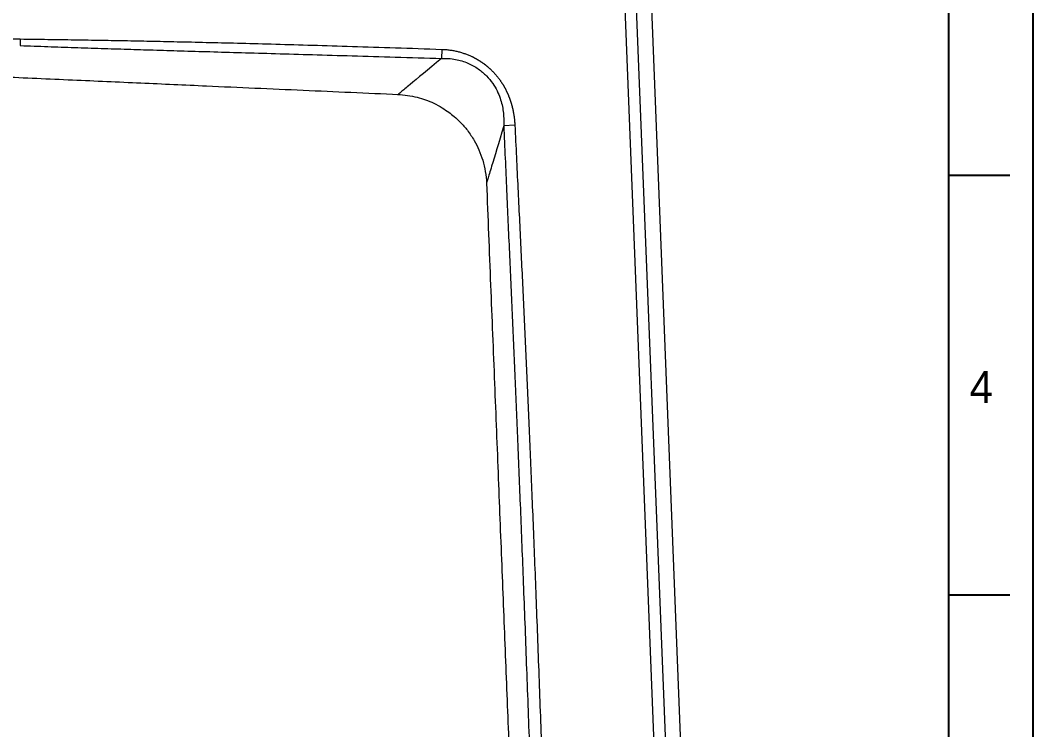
# Model space of a CAD drawing. Extents: x 16036 to 31646, y -36012 to -17126.
# Drawn here: x 16388.8 to 16630.1, y -17578.3 to -17409.1 of the extents above; entities that cross this region are included whole.
import ezdxf

# ---------------------------------------------------------------- set-up
doc = ezdxf.new("R2010")
doc.units = 0
doc.header["$MEASUREMENT"] = 0
doc.layers.get('0').update_dxf_attribs({"color": 3, "linetype": 'CONTINUOUS'})
doc.layers.get('DEFPOINTS').update_dxf_attribs({"linetype": 'CONTINUOUS'})
doc.layers.add('5', color=2, linetype='CONTINUOUS', lineweight=9)
doc.layers.add('FORM', color=7, linetype='CONTINUOUS')
doc.styles.add('ARIAL', font='arial.ttf')
doc.styles.get("Standard").update_dxf_attribs({"font": 'Gulim.ttf'})
doc.dimstyles.new('ISO-25', dxfattribs={"dimtxt": 8, "dimasz": 8, "dimexe": 1.25, "dimexo": 0.625, "dimgap": 1.5, "dimtad": 1, "dimtih": 1, "dimtoh": 1, "dimdec": 1, "dimdsep": 46, "dimtxsty": 'ARIAL', "dimcen": 0, "dimclrd": 3, "dimclre": 3, "dimclrt": 4, "dimadec": 0, "dimazin": 0, "dimtfac": 1, "dimtdec": 1, "dimtmove": 0, "dimatfit": 3, "dimfxl": 1, "dimarcsym": 0})

# ---------------------------------------------------------------- blocks, each defined once
blk = doc.blocks.new('*D99')
at = {"layer": '5', "color": 3, "lineweight": -2, "transparency": 16777216}
for p, q in [((16350.13, -17422.84), (16350.13, -17690.01)), ((16358.13, -17688.76), (16425.47, -17688.76)), ((16522.06, -17688.76), (16454.72, -17688.76)), ((16530.06, -17688.14), (16530.06, -17687.51))]:
    blk.add_line(p, q, dxfattribs=at)
at = {"layer": '5', "color": 3, "transparency": 16777216}
for points in [[(16358.13, -17687.43), (16358.13, -17690.1), (16350.13, -17688.76)], [(16522.06, -17687.43), (16522.06, -17690.1), (16530.06, -17688.76)]]:
    blk.add_solid(points, dxfattribs=at)
at = {"layer": 'DEFPOINTS', "color": 0, "transparency": 16777216}
for p in [(16350.13, -17422.21), (16530.06, -17688.76), (16530.06, -17688.76)]:
    blk.add_point(p, dxfattribs=at)
at = {"layer": '5', "color": 4, "transparency": 16777216, "insert": (16440.09, -17688.76), "char_height": 8, "attachment_point": 5, "style": 'ARIAL'}
blk.add_mtext('179.9', dxfattribs=at)
blk = doc.blocks.new('*D100')
at = {"layer": '5', "color": 3, "lineweight": -2, "transparency": 16777216}
blk.add_line((16530.06, -17678.74), (16530.06, -17641.99), dxfattribs=at)
for start, end in [(257.45817, 262.85002), (263.88448, 269.54183)]:
    blk.add_arc((16530.06, -16642.81), 1000.43, start, end, dxfattribs=at)
at = {"layer": '5', "color": 3, "transparency": 16777216}
for points in [[(16312.52, -17620.67), (16313.11, -17618.07), (16305.02, -17617.6)], [(16522.07, -17641.88), (16522.06, -17644.54), (16530.06, -17643.24)]]:
    blk.add_solid(points, dxfattribs=at)
at = {"layer": 'DEFPOINTS', "color": 0, "transparency": 16777216}
for p in [(16355.43, -17399.24), (16454.47, -17640.38), (16530.06, -17679.36), (16288.59, -17688.76), (16530.06, -17745.28)]:
    blk.add_point(p, dxfattribs=at)
at = {"layer": '5', "color": 4, "transparency": 16777216, "insert": (16414.51, -17636.55), "char_height": 8, "attachment_point": 5, "style": 'ARIAL'}
blk.add_mtext('13°', dxfattribs=at)

msp = doc.modelspace()

# ---------------------------------------------------------------- linework, layer by layer
at = {"linetype": 'Continuous', "lineweight": 13}
for p, q in [((16532.85, -17406.26), (16543.85, -17683.76)), ((16535.62, -17406.25), (16546.62, -17683.76)), ((16506.68, -17434.16), (16504.03, -17434.29))]:
    msp.add_line(p, q, dxfattribs=at)
at = {"linetype": 'Continuous', "lineweight": 18}
for p, q in [((16550.31, -17683.76), (16539.31, -17406.24)), ((16388.82, -17413.59), (16388.8, -17415.16)), ((16489.28, -17416.06), (16489.2, -17418.22))]:
    msp.add_line(p, q, dxfattribs=at)
at = {"linetype": 'Continuous', "lineweight": 13}
for points in [[(16346.97, -17413.1), (16349.13, -17413.12), (16353.54, -17413.18), (16359.89, -17413.25), (16367.62, -17413.34), (16375.32, -17413.42), (16382.58, -17413.51), (16386.83, -17413.56), (16388.82, -17413.59)], [(16506.68, -17434.16), (16506.92, -17439.27), (16507.41, -17449.27), (16508.09, -17463.41), (16508.76, -17477.44), (16509.39, -17491.28), (16510.02, -17505.47), (16510.67, -17520.77), (16511.35, -17537.45), (16512.04, -17555.71), (16512.76, -17575.2), (16513.42, -17594.07), (16514.02, -17611.12), (16514.56, -17626.35), (16515.04, -17640.11), (16515.48, -17652.63), (16515.88, -17664.03), (16516.25, -17674.43), (16516.47, -17680.76), (16516.58, -17683.76)]]:
    msp.add_open_spline(points, degree=3, dxfattribs=at)
at = {"linetype": 'Continuous', "lineweight": 18}
msp.add_open_spline([(16388.82, -17413.59), (16391.05, -17413.62), (16395.45, -17413.68), (16401.72, -17413.77), (16408.19, -17413.88), (16414.4, -17413.99), (16420.5, -17414.11), (16426.96, -17414.25), (16433.95, -17414.41), (16441.45, -17414.59), (16449.58, -17414.81), (16458.37, -17415.06), (16467.84, -17415.34), (16478.07, -17415.67), (16485.45, -17415.93), (16489.28, -17416.06)], degree=3, dxfattribs=at)
at = {"linetype": 'Continuous', "lineweight": 13}
for points, degree, knots in [([(16388.8, -17415.16), (16390.99, -17415.24), (16395.3, -17415.4), (16401.74, -17415.63), (16408.06, -17415.83), (16414.33, -17416.03), (16420.62, -17416.22), (16427.17, -17416.42), (16434.16, -17416.62), (16441.7, -17416.84), (16449.85, -17417.08), (16458.65, -17417.33), (16468.15, -17417.61), (16478.41, -17417.91), (16485.51, -17418.11), (16489.2, -17418.22)], 3, [0, 0, 0, 0, 0.065401, 0.128734, 0.192372, 0.254412, 0.315877, 0.380452, 0.450012, 0.52488, 0.605864, 0.693373, 0.787805, 0.889789, 1, 1, 1, 1]), ([(16489.28, -17416.06), (16491.88, -17416.15), (16494.27, -17416.92), (16495.38, -17417.28), (16496.43, -17417.78), (16497.43, -17418.25), (16498.35, -17418.85), (16500.04, -17419.92), (16501.44, -17421.37), (16502.63, -17422.6), (16503.57, -17424.05), (16504.37, -17425.28), (16504.97, -17426.66), (16505.49, -17427.83), (16505.85, -17429.09), (16506.55, -17431.48), (16506.68, -17434.16)], 2, [0, 0, 0, 0.125, 0.125, 0.1875, 0.1875, 0.25, 0.25, 0.375, 0.375, 0.5, 0.5, 0.625, 0.625, 0.75, 0.75, 1, 1, 1]), ([(16489.2, -17418.22), (16485.93, -17420.94), (16482.05, -17424.16), (16479.34, -17426.42), (16478.87, -17426.81), (16478.87, -17426.81), (16478.87, -17426.81)], 3, [0, 0, 0, 0, 0.475236, 0.737579, 0.999922, 1, 1, 1, 1]), ([(16489.2, -17418.22), (16490.32, -17418.17), (16492.47, -17418.31), (16495.45, -17419.22), (16497.94, -17420.61), (16499.92, -17422.29), (16501.4, -17424.09), (16502.45, -17425.9), (16503.17, -17427.63), (16503.64, -17429.28), (16503.92, -17430.88), (16504.05, -17432.54), (16504.05, -17433.69), (16504.03, -17434.29)], 3, [0, 0, 0, 0, 0.135069, 0.259222, 0.37371, 0.47762, 0.570848, 0.65432, 0.729672, 0.797675, 0.86111, 0.926609, 1, 1, 1, 1]), ([(16504.03, -17434.29), (16502.79, -17438.45), (16501.25, -17443.58), (16500.13, -17447.3), (16499.93, -17447.98), (16499.93, -17447.98)], 3, [0, 0, 0, 0, 0.455597, 0.727876, 1, 1, 1, 1]), ([(16504.03, -17434.29), (16504.25, -17439.45), (16504.7, -17449.52), (16505.36, -17464.43), (16506.01, -17478.99), (16506.65, -17493.61), (16507.3, -17508.77), (16507.97, -17525), (16508.66, -17542.64), (16509.38, -17561.54), (16510.09, -17580.85), (16510.77, -17599.42), (16511.39, -17616.4), (16511.96, -17631.67), (16512.47, -17645.42), (16512.93, -17657.88), (16513.36, -17669.2), (16513.68, -17677.7), (16513.86, -17682.44), (16513.91, -17683.76)], 3, [0, 0, 0, 0, 0.06204, 0.121155, 0.179262, 0.237142, 0.29703, 0.361691, 0.432361, 0.50918, 0.588953, 0.664524, 0.73242, 0.793169, 0.84803, 0.897794, 0.943, 0.984078, 1, 1, 1, 1])]:
    msp.add_open_spline(points, degree=degree, knots=knots, dxfattribs=at)
at = {"linetype": 'Continuous', "lineweight": 18}
for points, knots in [([(16384.2, -17422.58), (16389.89, -17422.84), (16401.01, -17423.33), (16417.34, -17424.06), (16435.66, -17424.88), (16456.13, -17425.79), (16471.38, -17426.48), (16478.95, -17426.81)], [0, 0, 0, 0, 0.180297, 0.351996, 0.517097, 0.760327, 1, 1, 1, 1]), ([(16478.7, -17426.8), (16479.51, -17426.84), (16481.08, -17426.98), (16484.01, -17427.58), (16486.81, -17428.58), (16489.28, -17429.92), (16490.9, -17431), (16492.34, -17432.15), (16493.84, -17433.56), (16495.49, -17435.45), (16496.97, -17437.66), (16498.18, -17440.07), (16499.08, -17442.54), (16499.7, -17445.21), (16499.89, -17447.04), (16499.93, -17447.98)], [0, 0, 0, 0, 0.073341, 0.144058, 0.271405, 0.342255, 0.399732, 0.44851, 0.510135, 0.58645, 0.676349, 0.751466, 0.831686, 0.915218, 1, 1, 1, 1]), ([(16499.93, -17447.98), (16500.25, -17456.08), (16500.88, -17472), (16501.82, -17495.47), (16502.72, -17518.19), (16503.59, -17540.26), (16504.45, -17561.84), (16505.45, -17587.12), (16506.61, -17616.35), (16507.94, -17649.89), (16508.83, -17672.39), (16509.28, -17683.76)], [0, 0, 0, 0, 0.10309, 0.202528, 0.298673, 0.392064, 0.483362, 0.573303, 0.713701, 0.855279, 1, 1, 1, 1])]:
    msp.add_open_spline(points, degree=3, knots=knots, dxfattribs=at)
at = {"layer": 'FORM', "color": 7, "linetype": 'Continuous'}
for p, q in [((16630.1, -17126.1), (16630.1, -17966.1)), ((16610.1, -17946.1), (16610.1, -17146.1)), ((16610.1, -17446.1), (16624.64, -17446.1)), ((16610.1, -17546.1), (16624.64, -17546.1))]:
    msp.add_line(p, q, dxfattribs=at)

# ---------------------------------------------------------------- texts
at = {"layer": 'FORM', "insert": (16617.84, -17496.6), "char_height": 7.62, "attachment_point": 5}
msp.add_mtext_dynamic_manual_height_columns('4', width=50, gutter_width=12.5, heights=[0], dxfattribs=at)

# ---------------------------------------------------------------- dimensions: what is measured, and where the dimension line sits
at = {"layer": '5'}
dim = msp.add_angular_dim_2l(base=(16454.47, -17640.38), line1=((16530.06, -17679.36), (16530.06, -17745.28)), line2=((16355.43, -17399.24), (16288.59, -17688.76)), dimstyle='ISO-25', dxfattribs=at)
dim.commit()
dim.dimension.update_dxf_attribs({"geometry": '*D100', "text_midpoint": (16414.51, -17636.55), "dimtype": 162})
dim = msp.add_linear_dim(base=(16530.06, -17688.76), p1=(16350.13, -17422.21), p2=(16530.06, -17688.76), dimstyle='ISO-25', override={"dimtad": 0}, dxfattribs=at)
dim.commit()
dim.dimension.update_dxf_attribs({"geometry": '*D99', "text_midpoint": (16440.09, -17688.76)})

doc.saveas('drawing.dxf')
